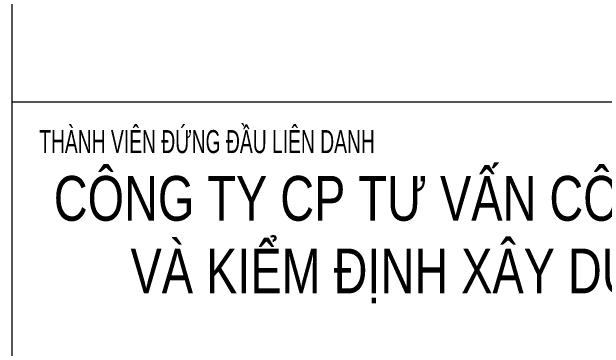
# Model space of a CAD drawing. Header units: millimetres. Extents: x -470 to 125, y -325 to 641.
# Drawn here: x 51.29 to 84.06, y -187.06 to -168.45 of the extents above; entities that cross this region are included whole.
import ezdxf

# ---------------------------------------------------------------- set-up
doc = ezdxf.new("R2010")
doc.units = ezdxf.units.MM
doc.header["$MEASUREMENT"] = 0
doc.layers.add('N2-TEXT02', color=2, linetype='Continuous', lineweight=20)
doc.styles.add('Arial', font='arial_1.ttf')

msp = doc.modelspace()

# ---------------------------------------------------------------- linework, layer by layer
at = {"layer": 'N2-TEXT02'}
for p, q in [((51.29, 84.921), (51.29, -315.079)), ((51.29, -173.429), (114.926, -173.429))]:
    msp.add_line(p, q, dxfattribs=at)

# ---------------------------------------------------------------- texts
at = {"layer": 'N2-TEXT02', "style": 'Arial'}
for s, height, width, p in [('THÀNH VIÊN ĐỨNG ĐẦU LIÊN DANH', 1.27273, 0.6, (52.802, -176.266)), ('CÔNG TY CP TƯ VẤN CÔNG NGHỆ THIẾT BỊ ', 2.47475, 0.75, (53.609, -180.007)), ('VÀ KIỂM ĐỊNH XÂY DỰNG - CONINCO', 2.47475, 0.75, (57.856, -184.021))]:
    msp.add_text(s, height=height, dxfattribs=dict(at, width=width)).set_placement(p)

doc.saveas('drawing.dxf')
